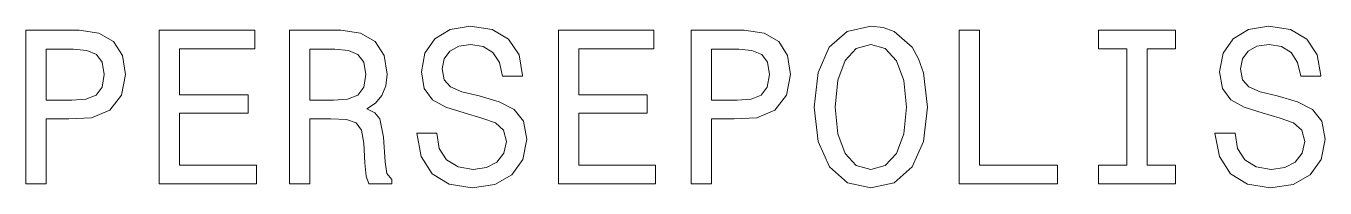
# Model space of a CAD drawing. Extents: x 52.5 to 82.1, y 796.6 to 800.3.
import ezdxf

# ---------------------------------------------------------------- set-up
doc = ezdxf.new("R2010")
doc.units = 0

msp = doc.modelspace()

# ---------------------------------------------------------------- linework, layer by layer
at = {"color": 7, "lineweight": 13}
for points in [[(52.453892, 796.743347), (52.917866, 796.743347), (52.917866, 798.221008), (53.432278, 798.221008), (53.951729, 798.246216), (54.365273, 798.422729), (54.632565, 798.765686), (54.723343, 799.23468), (54.652737, 799.668396), (54.451008, 799.986145), (54.118156, 800.177795), (53.664265, 800.243347), (52.453892, 800.243347)], [(55.494957, 796.743347), (57.713978, 796.743347), (57.713978, 797.166992), (55.958935, 797.166992), (55.958935, 798.352112), (57.522335, 798.352112), (57.522335, 798.770752), (55.958935, 798.770752), (55.958935, 799.819702), (57.67363, 799.819702), (57.67363, 800.243347), (55.494957, 800.243347)], [(58.465416, 796.743347), (58.934437, 796.743347), (58.934437, 798.221008), (59.413544, 798.221008), (59.766571, 798.205872), (59.988472, 798.135254), (60.109512, 797.968872), (60.159943, 797.671326), (60.185158, 797.217407), (60.215416, 796.919861), (60.275936, 796.743347), (60.805473, 796.743347), (60.805473, 796.839172), (60.689484, 796.980408), (60.649136, 797.242615), (60.613834, 797.807495), (60.528099, 798.226074), (60.412102, 798.357178), (60.230549, 798.453003), (60.432278, 798.579102), (60.573486, 798.755615), (60.664265, 798.977478), (60.694527, 799.244812), (60.62392, 799.668396), (60.422192, 799.986145), (60.089336, 800.177795), (59.635448, 800.243347), (58.465416, 800.243347)], [(61.82925, 797.898254), (61.370316, 797.898254), (61.471184, 797.363647), (61.723343, 796.970276), (62.111671, 796.733276), (62.636169, 796.647522), (63.155621, 796.72821), (63.543949, 796.950134), (63.791065, 797.298096), (63.881844, 797.757019), (63.806198, 798.170593), (63.594379, 798.437866), (63.251442, 798.61438), (62.792507, 798.745483), (62.399136, 798.841309), (62.14193, 798.952271), (61.995678, 799.113647), (61.950287, 799.365845), (61.995678, 799.592773), (62.126801, 799.764221), (62.328529, 799.880249), (62.605907, 799.920593), (62.888329, 799.870178), (63.110229, 799.734009), (63.256485, 799.507019), (63.327087, 799.199402), (63.786022, 799.199402), (63.786022, 799.209473), (63.70533, 799.683533), (63.4683, 800.03656), (63.0951, 800.258484), (62.590778, 800.334106), (62.136887, 800.258484), (61.783863, 800.046631), (61.556915, 799.718872), (61.476227, 799.295227), (61.541786, 798.916992), (61.733429, 798.65979), (62.036022, 798.488281), (62.44957, 798.357178), (62.85807, 798.241211), (63.165707, 798.130249), (63.352306, 797.968872), (63.41787, 797.706604), (63.357349, 797.439331), (63.201008, 797.23761), (62.963978, 797.111511), (62.656342, 797.071167), (62.3134, 797.126648), (62.051155, 797.288025), (61.884727, 797.550293)], [(64.603027, 796.743347), (66.822044, 796.743347), (66.822044, 797.166992), (65.067001, 797.166992), (65.067001, 798.352112), (66.630402, 798.352112), (66.630402, 798.770752), (65.067001, 798.770752), (65.067001, 799.819702), (66.7817, 799.819702), (66.7817, 800.243347), (64.603027, 800.243347)], [(67.634003, 796.743347), (68.097984, 796.743347), (68.097984, 798.221008), (68.612396, 798.221008), (69.131844, 798.246216), (69.545387, 798.422729), (69.812683, 798.765686), (69.903458, 799.23468), (69.832855, 799.668396), (69.631126, 799.986145), (69.298271, 800.177795), (68.844383, 800.243347), (67.634003, 800.243347)], [(70.438042, 798.493347), (70.528816, 797.706604), (70.791069, 797.126648), (71.19957, 796.768555), (71.734146, 796.647522), (72.263687, 796.768555), (72.677231, 797.126648), (72.934441, 797.706604), (73.030258, 798.493347), (72.934441, 799.275024), (72.823486, 799.592773), (72.677231, 799.855042), (72.263687, 800.213074), (72.011528, 800.303894), (71.734146, 800.339172), (71.194527, 800.213074), (70.786026, 799.860046), (70.528816, 799.28009)], [(73.746399, 796.743347), (75.995682, 796.743347), (75.995682, 797.166992), (74.210373, 797.166992), (74.210373, 800.243347), (73.746399, 800.243347)], [(77.574203, 797.166992), (76.928673, 797.166992), (76.928673, 796.743347), (78.683716, 796.743347), (78.683716, 797.166992), (78.038185, 797.166992), (78.038185, 799.819702), (78.683716, 799.819702), (78.683716, 800.243347), (76.928673, 800.243347), (76.928673, 799.819702), (77.574203, 799.819702)], [(80.045387, 797.898254), (79.586456, 797.898254), (79.687317, 797.363647), (79.939484, 796.970276), (80.327812, 796.733276), (80.852303, 796.647522), (81.371758, 796.72821), (81.760086, 796.950134), (82.007202, 797.298096), (82.097984, 797.757019), (82.022339, 798.170593), (81.810516, 798.437866), (81.467575, 798.61438), (81.008644, 798.745483), (80.615273, 798.841309), (80.35807, 798.952271), (80.211815, 799.113647), (80.166428, 799.365845), (80.211815, 799.592773), (80.342941, 799.764221), (80.54467, 799.880249), (80.822044, 799.920593), (81.104469, 799.870178), (81.32637, 799.734009), (81.472626, 799.507019), (81.543228, 799.199402), (82.002159, 799.199402), (82.002159, 799.209473), (81.921471, 799.683533), (81.684441, 800.03656), (81.311241, 800.258484), (80.806915, 800.334106), (80.353027, 800.258484), (80, 800.046631), (79.773056, 799.718872), (79.692368, 799.295227), (79.757927, 798.916992), (79.94957, 798.65979), (80.252159, 798.488281), (80.66571, 798.357178), (81.074203, 798.241211), (81.381844, 798.130249), (81.568443, 797.968872), (81.634003, 797.706604), (81.573486, 797.439331), (81.417145, 797.23761), (81.180115, 797.111511), (80.872482, 797.071167), (80.529541, 797.126648), (80.267288, 797.288025), (80.100861, 797.550293)], [(53.538185, 799.814697), (53.840778, 799.784424), (54.062679, 799.688599), (54.193806, 799.512085), (54.239193, 799.23468), (54.188759, 798.9422), (54.052593, 798.765686), (53.820606, 798.674927), (53.50288, 798.649658), (52.917866, 798.649658), (52.917866, 799.814697)], [(59.504322, 799.814697), (59.811958, 799.784424), (60.02882, 799.688599), (60.164986, 799.512085), (60.210373, 799.23468), (60.159943, 798.9422), (60.023773, 798.765686), (59.791786, 798.674927), (59.474064, 798.649658), (58.934437, 798.649658), (58.934437, 799.814697)], [(68.7183, 799.814697), (69.020889, 799.784424), (69.242798, 799.688599), (69.373917, 799.512085), (69.419312, 799.23468), (69.368881, 798.9422), (69.232712, 798.765686), (69.000717, 798.674927), (68.682999, 798.649658), (68.097984, 798.649658), (68.097984, 799.814697)], [(70.922195, 798.493347), (70.977669, 799.103577), (71.144089, 799.552429), (71.401299, 799.824768), (71.734146, 799.920593), (72.061958, 799.824768), (72.319168, 799.547363), (72.485596, 799.098511), (72.546112, 798.493347), (72.485596, 797.883118), (72.319168, 797.434265), (72.061958, 797.161926), (71.734146, 797.071167), (71.401299, 797.161926), (71.144089, 797.434265), (70.977669, 797.878052)]]:
    msp.add_lwpolyline(points, close=True, dxfattribs=at)

doc.saveas('drawing.dxf')
